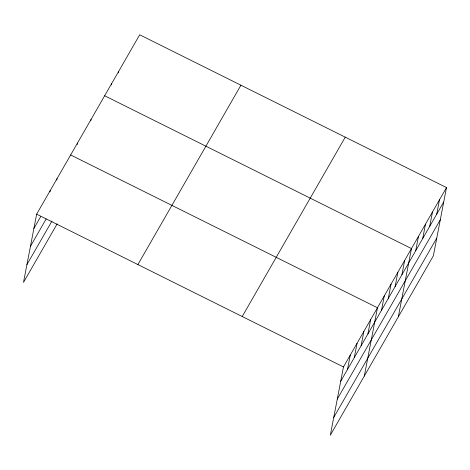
<?xml version="1.0" encoding="UTF-8"?>
<svg xmlns="http://www.w3.org/2000/svg" width="470" height="470" viewBox="0 0 470 470"><rect width="100%" height="100%" fill="white"/><g stroke="black" fill="none" stroke-linecap="round" stroke-linejoin="round"><path stroke-width="0.7" d="M446.5 187.577L343.464 366.947L330.322 435.214L433.352 255.845L446.5 187.577L139.678 34.786L36.648 214.155L23.5 282.423L57.146 223.855M49.973 191.913L50.249 190.479M56.77 180.075L57.046 178.641M77.174 144.56L77.45 143.121M90.775 120.884L91.051 119.445M111.378 85.011L111.654 83.572M118.387 72.809L118.663 71.375M347.5 369.461L350.268 355.109M354.304 357.623L357.065 343.27M361.101 345.785L363.868 331.432M367.904 333.947L370.666 319.594M364.321 376.024L377.469 307.756L70.647 154.959M381.505 310.271L384.266 295.918M388.302 298.432L391.069 284.08M395.106 286.588L397.867 272.242M401.903 274.75L404.67 260.404M398.325 316.833L411.467 248.565L104.651 95.768M415.709 250.716L418.476 236.369M422.718 238.519L425.479 224.172M429.721 226.323L432.488 211.97M436.73 214.126L439.491 199.774M33.881 228.502L40.684 216.664M30.456 246.298L46.207 218.879M26.925 264.628L51.982 221.012M137.898 264.575L240.928 85.205M242.214 316.527L345.25 137.158M340.703 381.299L443.739 201.93M337.278 399.089L440.308 219.725M333.747 417.425L436.783 238.055M36.648 214.155L343.464 366.947"/></g></svg>
